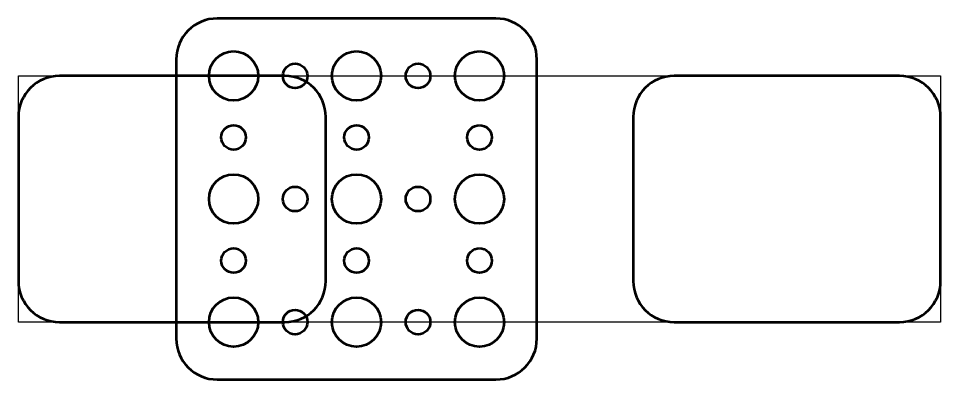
# Model space of a CAD drawing. Header units: centimetres. Extents: x -201 to 63, y -83 to 73.
# Drawn here: x -4.12 to 7.12, y -2.2 to 2.2 of the extents above; entities that cross this region are included whole.
import ezdxf

# ---------------------------------------------------------------- set-up
doc = ezdxf.new("R2010")
doc.units = ezdxf.units.CM
doc.header["$MEASUREMENT"] = 0
doc.layers.add('Layer 1', color=7, linetype='Continuous')

msp = doc.modelspace()

# ---------------------------------------------------------------- linework, layer by layer
at = {"layer": 'Layer 1', "color": 4}
msp.add_lwpolyline([(-4.125, 1.5), (7.125, 1.5), (7.125, -1.5), (-4.125, -1.5), (-4.125, 1.5)], close=True, dxfattribs=at)
at = {"layer": 'Layer 1', "lineweight": 53}
for centre, major_axis in [((-1.49999, 1.49999), (0, 0.30001)), ((0.00001, 1.49999), (0, 0.30001)), ((1.50001, 1.49999), (0, 0.30001)), ((-0.75, 1.5), (0, 0.15)), ((0.75, 1.5), (0, 0.15)), ((-1.5, 0.75), (0, 0.15)), ((0, 0.75), (0, 0.15)), ((1.5, 0.75), (0, 0.15)), ((-1.49999, -0.00001), (0, 0.30001)), ((0.00001, -0.00001), (0, 0.30001)), ((1.50001, -0.00001), (0, 0.30001)), ((-0.75, 0), (0, 0.15)), ((0.75, 0), (0, 0.15)), ((-1.5, -0.75), (0, 0.15)), ((0, -0.75), (0, 0.15)), ((1.5, -0.75), (0, 0.15)), ((-1.49999, -1.50001), (0, 0.30001)), ((0.00001, -1.50001), (0, 0.30001)), ((1.50001, -1.50001), (0, 0.30001)), ((-0.75, -1.5), (0, 0.15)), ((0.75, -1.5), (0, 0.15))]:
    msp.add_ellipse(centre, major_axis=major_axis, ratio=1, dxfattribs=at)
msp.add_open_spline([(-2.2, -1.7), (-2.2, -1.7), (-2.2, 1.7), (-2.2, 1.7), (-2.2, 1.7), (-2.2, 1.97614), (-1.97614, 2.2), (-1.7, 2.2), (-1.7, 2.2), (-1.7, 2.2), (1.7, 2.2), (1.7, 2.2), (1.7, 2.2), (1.97614, 2.2), (2.2, 1.97614), (2.2, 1.7), (2.2, 1.7), (2.2, 1.7), (2.2, -1.7), (2.2, -1.7), (2.2, -1.7), (2.2, -1.97614), (1.97614, -2.2), (1.7, -2.2), (1.7, -2.2), (1.7, -2.2), (-1.7, -2.2), (-1.7, -2.2), (-1.7, -2.2), (-1.97614, -2.2), (-2.2, -1.97614), (-2.2, -1.7)], degree=3, knots=[0, 0, 0, 0, 0.11111111, 0.11111111, 0.11111111, 0.11111111, 0.22222222, 0.22222222, 0.22222222, 0.22222222, 0.33333333, 0.33333333, 0.33333333, 0.33333333, 0.44444444, 0.44444444, 0.44444444, 0.44444444, 0.55555556, 0.55555556, 0.55555556, 0.55555556, 0.66666667, 0.66666667, 0.66666667, 0.66666667, 0.77777778, 0.77777778, 0.77777778, 0.77777778, 1, 1, 1, 1], dxfattribs=at)
at = {"layer": 'Layer 1', "color": 4, "lineweight": 53}
for points in [[(-0.875, -1.5), (-0.875, -1.5), (-3.625, -1.5), (-3.625, -1.5), (-3.625, -1.5), (-3.90114, -1.5), (-4.125, -1.27614), (-4.125, -1), (-4.125, -1), (-4.125, -1), (-4.125, 1), (-4.125, 1), (-4.125, 1), (-4.125, 1.27614), (-3.90114, 1.5), (-3.625, 1.5), (-3.625, 1.5), (-3.625, 1.5), (-0.875, 1.5), (-0.875, 1.5), (-0.875, 1.5), (-0.59886, 1.5), (-0.375, 1.27614), (-0.375, 1), (-0.375, 1), (-0.375, 1), (-0.375, -1), (-0.375, -1), (-0.375, -1), (-0.375, -1.27614), (-0.59886, -1.5), (-0.875, -1.5)], [(6.625, -1.5), (6.625, -1.5), (3.875, -1.5), (3.875, -1.5), (3.875, -1.5), (3.59886, -1.5), (3.375, -1.27614), (3.375, -1), (3.375, -1), (3.375, -1), (3.375, 1), (3.375, 1), (3.375, 1), (3.375, 1.27614), (3.59886, 1.5), (3.875, 1.5), (3.875, 1.5), (3.875, 1.5), (6.625, 1.5), (6.625, 1.5), (6.625, 1.5), (6.90114, 1.5), (7.125, 1.27614), (7.125, 1), (7.125, 1), (7.125, 1), (7.125, -1), (7.125, -1), (7.125, -1), (7.125, -1.27614), (6.90114, -1.5), (6.625, -1.5)]]:
    msp.add_open_spline(points, degree=3, knots=[0, 0, 0, 0, 0.11111111, 0.11111111, 0.11111111, 0.11111111, 0.22222222, 0.22222222, 0.22222222, 0.22222222, 0.33333333, 0.33333333, 0.33333333, 0.33333333, 0.44444444, 0.44444444, 0.44444444, 0.44444444, 0.55555556, 0.55555556, 0.55555556, 0.55555556, 0.66666667, 0.66666667, 0.66666667, 0.66666667, 0.77777778, 0.77777778, 0.77777778, 0.77777778, 1, 1, 1, 1], dxfattribs=at)

doc.saveas('drawing.dxf')
